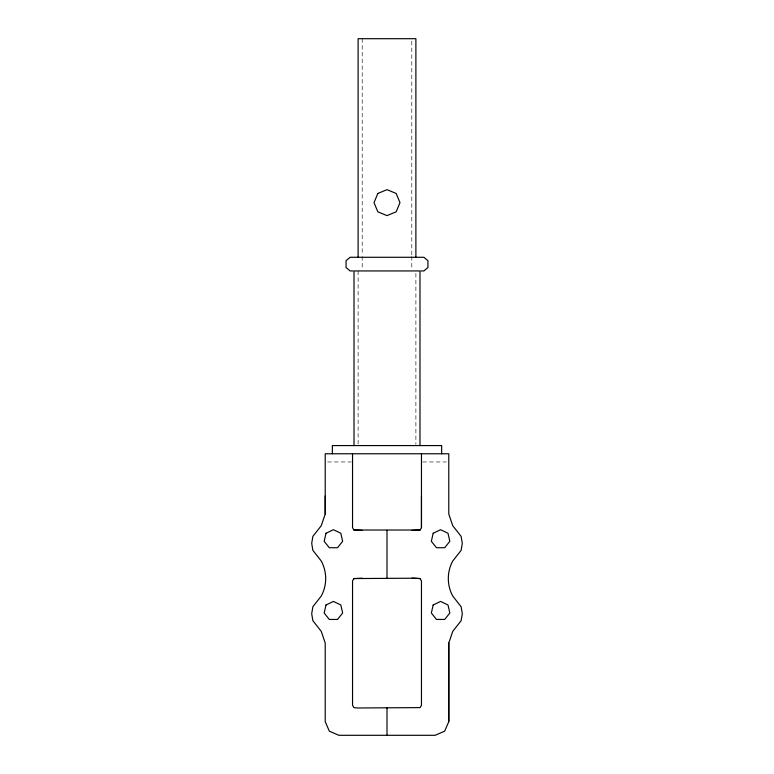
<?xml version="1.0" encoding="UTF-8"?>
<svg xmlns="http://www.w3.org/2000/svg" width="774" height="774" viewBox="0 0 774 774"><rect width="100%" height="100%" fill="white"/><g stroke="black" fill="none" stroke-linecap="round" stroke-linejoin="round"><path stroke-width="0.58" stroke-dasharray="3.87 2.9" d="M327.586 461.962L351.348 461.962M422.652 461.962L446.414 461.962M415.89 273.348L415.89 444.363M411.797 41.109L411.797 255.294M411.797 256.504L411.797 269.739M362.203 38.7L362.203 255.294M362.203 256.504L362.203 269.739M358.11 270.939L358.11 444.363"/><path stroke-width="1.16" d="M325.215 514.062L325.215 453.767L448.785 453.767L448.785 514.062L452.742 525.701L461.13 536.372L462.301 543.358L461.13 550.343L452.742 561.015A36.91 36.91 0 0 0 452.742 596.057L461.13 606.729L462.301 613.714L461.13 620.7L452.742 631.371L448.785 643.02L448.785 721.639L444.663 731.178L435.123 735.3L338.877 735.3L329.337 731.178L325.215 721.639L325.215 643.02L321.258 631.371L312.87 620.7L311.699 613.714L312.87 606.729L321.258 596.057A36.91 36.91 0 0 0 321.258 561.015L312.87 550.343L311.699 543.358L312.87 536.372L321.258 525.701L325.215 514.062L325.215 496.115M352.538 453.767L352.538 527.655L353.902 530.016L420.098 530.016L421.462 527.655L421.462 496.115M448.785 721.639L448.785 643.02M353.902 578.565L352.538 580.926L352.538 705.249L353.902 707.61L357.394 707.978L420.098 707.61L421.462 705.249L421.462 580.926L420.098 578.565L414.816 578.197L353.902 578.565L362.048 578.197M411.952 530.384L420.098 530.016M352.925 270.939L350.119 270.939L346.055 267.523L346.055 260.693L350.119 257.278L423.881 257.278L427.945 260.693L427.945 267.523L423.881 270.939L421.075 270.939M353.902 530.016L362.048 530.384M411.952 578.197L420.098 578.565M441.644 453.767L441.644 445.572L332.356 445.572L332.356 453.767M421.462 453.767L421.462 527.655M419.992 445.572L419.992 270.939L354.008 270.939L354.008 445.572M415.89 257.278L415.89 38.7L358.11 38.7L358.11 257.278M387 530.384L387 578.197M387 707.978L387 735.3M325.999 533.267L324.161 541.287L329.298 547.721L337.522 547.721L342.65 541.287L340.821 533.267L333.41 529.697L325.999 533.267M325.999 604.987L324.161 613.008L329.298 619.442L337.522 619.442L342.65 613.008L340.821 604.987L333.41 601.417L325.999 604.987M433.179 533.267L431.35 541.287L436.478 547.721L444.702 547.721L449.839 541.287L448.001 533.267L440.59 529.697L433.179 533.267M433.179 604.987L431.35 613.008L436.478 619.442L444.702 619.442L449.839 613.008L448.001 604.987L440.59 601.417L433.179 604.987M377.828 193.461L374.026 202.633L377.828 211.815L387 215.607L396.182 211.815L399.974 202.633L396.182 193.461L387 189.659L377.828 193.461"/></g></svg>
